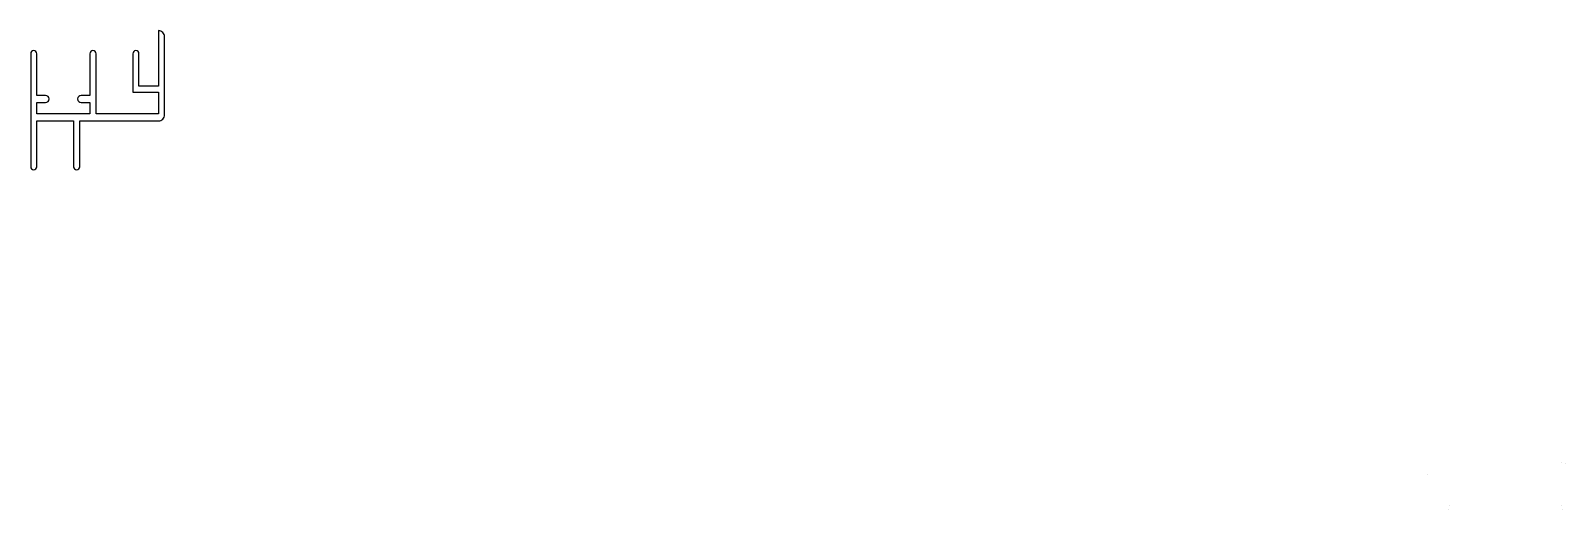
# Model space of a CAD drawing. Extents: x 246 to 621, y 156 to 273.
import ezdxf

# ---------------------------------------------------------------- set-up
doc = ezdxf.new("R2010")
doc.units = 0
doc.layers.get('0').update_dxf_attribs({"linetype": 'CONTINUOUS'})
doc.layers.add('ANA', color=220, linetype='CONTINUOUS')

msp = doc.modelspace()

# ---------------------------------------------------------------- linework, layer by layer
at = {"color": 7}
for points in [[(620.37, 167.47), (620.37, 167.47, 0.06507)], [(621.37, 167.2), (621.37, 167.2, 0.081835)], [(587.72, 164.54), (587.72, 164.54, 0.104494)], [(592.73, 155.98), (592.73, 155.98, 0.105916)], [(593.09, 156.98), (593.09, 156.98, 0.106869)], [(620.37, 156.98), (620.37, 156.98, 0.030307)], [(620.73, 155.98), (620.73, 155.98, 0.032158)]]:
    msp.add_lwpolyline(points, format="xyb", dxfattribs=at)
at = {"layer": 'ANA', "color": 220, "linetype": 'BYBLOCK'}
msp.add_lwpolyline([(278.31, 252.71), (278.31, 271.81, 0.414214), (276.81, 273.31), (276.81, 259.71), (272.01, 259.71), (272.01, 267.66, 1), (270.51, 267.66), (270.51, 258.21), (276.81, 258.21), (276.81, 252.91), (261.51, 252.91), (261.51, 267.66, 1), (260.01, 267.66), (260.01, 257.41), (257.86, 257.41, 1), (257.86, 255.71), (260.01, 255.71), (260.01, 252.91), (247.01, 252.91), (247.01, 255.71), (249.16, 255.71, 1), (249.16, 257.41), (247.01, 257.41), (247.01, 267.66, 1), (245.51, 267.66), (245.51, 239.96, 1), (247.01, 239.96), (247.01, 251.21), (256.01, 251.21), (256.01, 239.96, 1), (257.51, 239.96), (257.51, 251.21), (276.81, 251.21, 0.414214)], format="xyb", close=True, dxfattribs=at)

doc.saveas('drawing.dxf')
